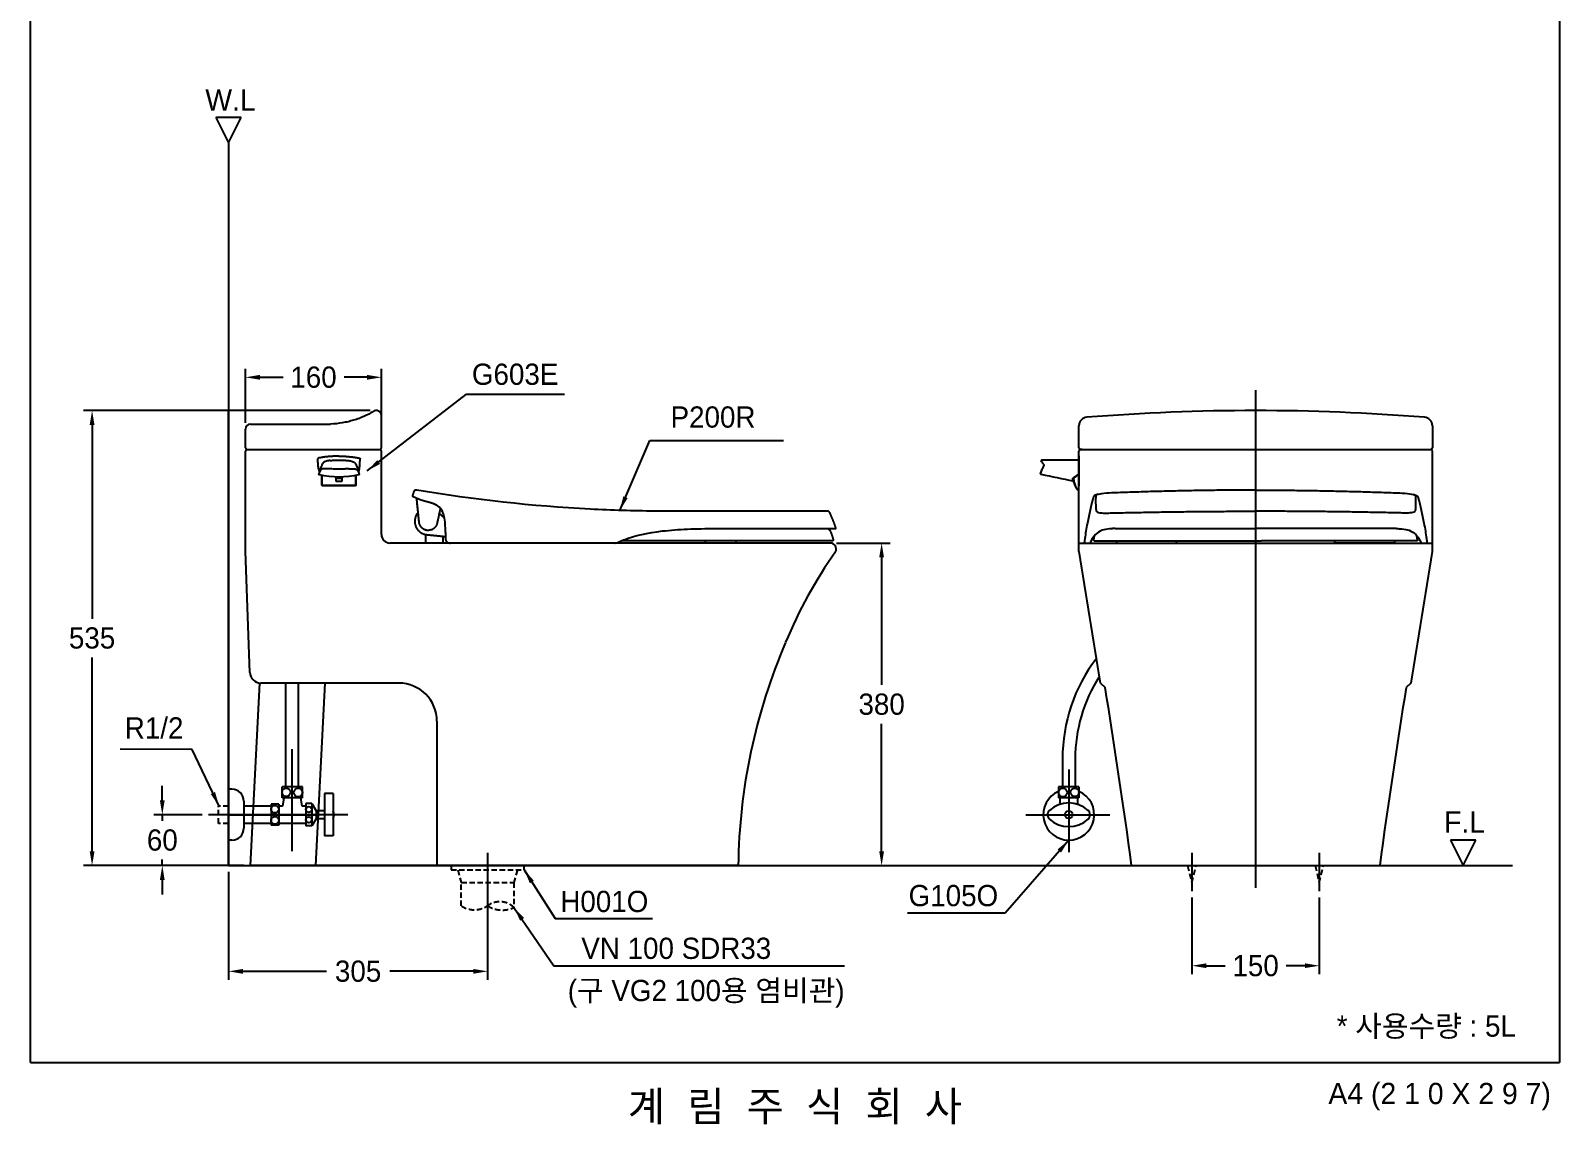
# Model space of a CAD drawing. Header units: millimetres. Extents: x 0 to 1800, y -73 to 2530.
# Drawn here: x 0 to 1800, y -73 to 1216 of the extents above; entities that cross this region are included whole.
import ezdxf
from ezdxf.enums import TextEntityAlignment as Align
from ezdxf.lldxf.tags import DXFTag

# ---------------------------------------------------------------- set-up
doc = ezdxf.new("R2010")
doc.units = ezdxf.units.MM
doc.linetypes.add('DASHED2', pattern=[9.525, 6.35, -3.175])
doc.layers.get('Defpoints').update_dxf_attribs({"color": 1})
for name, color, linetype in [('TEXT', 7, 'Continuous'), ('내부선 및 부속', 4, 'Continuous'), ('도각라인', 7, 'Continuous'), ('외형선', 3, 'Continuous'), ('점선', 6, 'DASHED2'), ('중심선', 1, 'DASHED'), ('치수선', 7, 'Continuous')]:
    doc.layers.add(name, color=color, linetype=linetype)
doc.styles.add('140911', font='HBATANG.TTF', dxfattribs={"height": 23})
doc.styles.add('____', font='')
doc.styles.add('타이틀', font='H2GTRM.TTF', dxfattribs={"height": 25})
doc.styles.get('____').set_extended_font_data('굴림')
tags = doc.linetypes.add('DASHDOT', pattern=[70, 31, -13, 13, -13]).pattern_tags.tags
tags[10:11] = [DXFTag(74, 4), DXFTag(75, 0), DXFTag(340, '0'), DXFTag(46, 0.0), DXFTag(50, 0.0), DXFTag(44, 0.0), DXFTag(45, 0.0)]
tags[8:9] = [DXFTag(74, 4), DXFTag(75, 0), DXFTag(340, '0'), DXFTag(46, 0.0), DXFTag(50, 0.0), DXFTag(44, 0.0), DXFTag(45, 0.0)]
tags[6:7] = [DXFTag(74, 4), DXFTag(75, 0), DXFTag(340, '0'), DXFTag(46, 0.0), DXFTag(50, 0.0), DXFTag(44, 0.0), DXFTag(45, 0.0)]
tags[4:5] = [DXFTag(74, 4), DXFTag(75, 0), DXFTag(340, '0'), DXFTag(46, 0.0), DXFTag(50, 0.0), DXFTag(44, 0.0), DXFTag(45, 0.0)]
tags = doc.linetypes.add('DASHED', pattern=[25.72, 12.86, -12.86]).pattern_tags.tags
tags[6:7] = [DXFTag(74, 4), DXFTag(75, 0), DXFTag(340, '0'), DXFTag(46, 0.0), DXFTag(50, 0.0), DXFTag(44, 0.0), DXFTag(45, 0.0)]
tags[4:5] = [DXFTag(74, 4), DXFTag(75, 0), DXFTag(340, '0'), DXFTag(46, 0.0), DXFTag(50, 0.0), DXFTag(44, 0.0), DXFTag(45, 0.0)]
doc.dimstyles.new('MSADIM', dxfattribs={"dimtxt": 33, "dimasz": 17, "dimexe": 10, "dimexo": 7.5, "dimgap": 10, "dimtad": 0, "dimtih": 1, "dimtoh": 1, "dimdec": 0, "dimzin": 1, "dimdsep": 46, "dimtxsty": '____', "dimcen": 11.25, "dimadec": 0, "dimazin": 0, "dimtfac": 1, "dimtdec": 0, "dimtix": 1, "dimtmove": 0, "dimatfit": 3, "dimfxl": 1, "dimtolj": 1, "dimtzin": 1, "dimarcsym": 0})

# ---------------------------------------------------------------- blocks, each defined once
blk = doc.blocks.new('*D4')
at = {"layer": 'Defpoints', "color": 0, "linetype": 'Continuous', "transparency": 16777216}
for p in [(209.5, 291.9), (155.1, 231.9), (233.1, 231.9)]:
    blk.add_point(p, dxfattribs=at)
at = {"layer": '치수선', "color": 0, "linetype": 'Continuous', "lineweight": -2, "transparency": 16777216}
for p, q in [((155.1, 308.9), (155.1, 325.9)), ((202, 291.9), (145.1, 291.9)), ((155.1, 291.9), (155.1, 284.7)), ((155.1, 231.9), (155.1, 239.1)), ((225.6, 231.9), (145.1, 231.9)), ((155.1, 214.9), (155.1, 197.9))]:
    blk.add_line(p, q, dxfattribs=at)
at = {"layer": '치수선', "color": 0, "linetype": 'Continuous', "transparency": 16777216}
for points in [[(152.2, 308.9), (157.9, 308.9), (155.1, 291.9)], [(152.2, 214.9), (157.9, 214.9), (155.1, 231.9)]]:
    blk.add_solid(points, dxfattribs=at)
at = {"layer": '치수선', "color": 0, "linetype": 'Continuous', "transparency": 16777216, "insert": (155.1, 261.9), "char_height": 25, "attachment_point": 5, "style": '____'}
blk.add_mtext('\\A1;60', dxfattribs=at)
blk = doc.blocks.new('*D5')
at = {"layer": 'Defpoints', "color": 0, "linetype": 'Continuous', "transparency": 16777216}
for p in [(1367.3, 201.9), (1517.3, 201.9), (1517.3, 114)]:
    blk.add_point(p, dxfattribs=at)
at = {"layer": '치수선', "color": 0, "linetype": 'Continuous', "lineweight": -2, "transparency": 16777216}
for p, q in [((1367.3, 194.4), (1367.3, 104)), ((1517.3, 194.4), (1517.3, 104)), ((1384.3, 114), (1406.4, 114)), ((1500.3, 114), (1478.3, 114))]:
    blk.add_line(p, q, dxfattribs=at)
at = {"layer": '치수선', "color": 0, "linetype": 'Continuous', "transparency": 16777216}
for points in [[(1384.3, 116.8), (1384.3, 111.2), (1367.3, 114)], [(1500.3, 116.8), (1500.3, 111.2), (1517.3, 114)]]:
    blk.add_solid(points, dxfattribs=at)
at = {"layer": '치수선', "color": 0, "linetype": 'Continuous', "transparency": 16777216, "insert": (1442.3, 114), "char_height": 25, "attachment_point": 5, "style": '____'}
blk.add_mtext('\\A1;150', dxfattribs=at)
blk = doc.blocks.new('*D6')
at = {"layer": 'Defpoints', "color": 0, "linetype": 'Continuous', "transparency": 16777216}
for p in [(407.2, 767.9), (72.4, 231.9), (258.5, 231.9)]:
    blk.add_point(p, dxfattribs=at)
at = {"layer": '치수선', "color": 0, "linetype": 'Continuous', "lineweight": -2, "transparency": 16777216}
for p, q in [((399.7, 767.9), (62.4, 767.9)), ((72.4, 750.9), (72.4, 522.7)), ((72.4, 248.9), (72.4, 477.1)), ((251, 231.9), (62.4, 231.9))]:
    blk.add_line(p, q, dxfattribs=at)
at = {"layer": '치수선', "color": 0, "linetype": 'Continuous', "transparency": 16777216}
for points in [[(69.6, 750.9), (75.3, 750.9), (72.4, 767.9)], [(69.6, 248.9), (75.3, 248.9), (72.4, 231.9)]]:
    blk.add_solid(points, dxfattribs=at)
at = {"layer": '치수선', "color": 0, "linetype": 'Continuous', "transparency": 16777216, "insert": (72.4, 499.9), "char_height": 25, "attachment_point": 5, "style": '____'}
blk.add_mtext('\\A1;535', dxfattribs=at)
blk = doc.blocks.new('*D7')
at = {"layer": 'Defpoints', "color": 0, "linetype": 'Continuous', "transparency": 16777216}
for p in [(233.1, 231.9), (538.1, 184.7), (538.1, 107.4)]:
    blk.add_point(p, dxfattribs=at)
at = {"layer": '치수선', "color": 0, "linetype": 'Continuous', "lineweight": -2, "transparency": 16777216}
for p, q in [((233.1, 224.4), (233.1, 97.4)), ((538.1, 177.2), (538.1, 97.4)), ((250.1, 107.4), (348.3, 107.4)), ((521.1, 107.4), (423, 107.4))]:
    blk.add_line(p, q, dxfattribs=at)
at = {"layer": '치수선', "color": 0, "linetype": 'Continuous', "transparency": 16777216}
for points in [[(250.1, 110.2), (250.1, 104.5), (233.1, 107.4)], [(521.1, 110.2), (521.1, 104.5), (538.1, 107.4)]]:
    blk.add_solid(points, dxfattribs=at)
at = {"layer": '치수선', "color": 0, "linetype": 'Continuous', "transparency": 16777216, "insert": (385.6, 107.4), "char_height": 25, "attachment_point": 5, "style": '____'}
blk.add_mtext('\\A1;305', dxfattribs=at)
blk = doc.blocks.new('*D8')
at = {"layer": 'Defpoints', "color": 0, "linetype": 'Continuous', "transparency": 16777216}
for p in [(253.1, 807.1), (253.1, 745.9), (413.1, 742.9)]:
    blk.add_point(p, dxfattribs=at)
at = {"layer": '치수선', "color": 0, "linetype": 'Continuous', "lineweight": -2, "transparency": 16777216}
for p, q in [((253.1, 753.4), (253.1, 817.1)), ((413.1, 750.4), (413.1, 817.1)), ((270.1, 807.1), (297.2, 807.1)), ((396.1, 807.1), (369.1, 807.1))]:
    blk.add_line(p, q, dxfattribs=at)
at = {"layer": '치수선', "color": 0, "linetype": 'Continuous', "transparency": 16777216}
for points in [[(270.1, 809.9), (270.1, 804.2), (253.1, 807.1)], [(396.1, 809.9), (396.1, 804.2), (413.1, 807.1)]]:
    blk.add_solid(points, dxfattribs=at)
at = {"layer": '치수선', "color": 0, "linetype": 'Continuous', "transparency": 16777216, "insert": (333.1, 807.1), "char_height": 25, "attachment_point": 5, "style": '____'}
blk.add_mtext('\\A1;160', dxfattribs=at)
blk = doc.blocks.new('*D11')
at = {"layer": 'Defpoints', "color": 0, "linetype": 'Continuous', "transparency": 16777216}
for p in [(941.5, 611.9), (988.9, 231.9), (1002, 231.9)]:
    blk.add_point(p, dxfattribs=at)
at = {"layer": '치수선', "color": 0, "linetype": 'Continuous', "lineweight": -2, "transparency": 16777216}
for p, q in [((949, 611.9), (1012, 611.9)), ((1002, 594.9), (1002, 444.7)), ((1002, 248.9), (1002, 399.1)), ((996.4, 231.9), (1012, 231.9))]:
    blk.add_line(p, q, dxfattribs=at)
at = {"layer": '치수선', "color": 0, "linetype": 'Continuous', "transparency": 16777216}
for points in [[(999.1, 594.9), (1004.8, 594.9), (1002, 611.9)], [(999.1, 248.9), (1004.8, 248.9), (1002, 231.9)]]:
    blk.add_solid(points, dxfattribs=at)
at = {"layer": '치수선', "color": 0, "linetype": 'Continuous', "transparency": 16777216, "insert": (1002, 421.9), "char_height": 25, "attachment_point": 5, "style": '____'}
blk.add_mtext('\\A1;380', dxfattribs=at)

msp = doc.modelspace()

# ---------------------------------------------------------------- linework, layer by layer
at = {"layer": '내부선 및 부속', "linetype": 'Continuous'}
for p, q in [((1234.3, 709.6), (1190.9, 709.6)), ((1234.3, 709.6), (1190.9, 709.6)), ((1234.3, 674.9), (1234.3, 709.6)), ((343.1, 691.5), (343.1, 680)), ((359.6, 684.3), (359.6, 689.7)), ((359.6, 689.7), (359.6, 688.4)), ((359.6, 684.3), (359.6, 688.4)), ((359.6, 688.4), (366.6, 688.4)), ((366.6, 684.3), (359.6, 684.3)), ((366.6, 689.7), (366.6, 684.3)), ((366.6, 688.4), (366.6, 689.7)), ((366.6, 688.4), (366.6, 684.3)), ((383.1, 680), (383.1, 691.5)), ((1227.3, 687.4), (1227.3, 688.1)), ((1227.3, 688.1), (1227.3, 687.4)), ((343.6, 679.5), (382.6, 679.5)), ((938.2, 649.4), (934.4, 649.4)), ((1248, 612.8), (1247.6, 611.9)), ((1251.9, 615.4), (1252.7, 620.5)), ((1632.8, 615.4), (1632, 620.5)), ((1636.7, 612.8), (1637.1, 611.9)), ((1279.7, 611.9), (1348.2, 611.9)), ((1604.9, 611.9), (1536.5, 611.9)), ((300.6, 324.6), (300.6, 446.9)), ((315.6, 324.6), (315.6, 446.9)), ((1214.8, 357.7), (1214.8, 324.6)), ((1229.8, 357.7), (1229.8, 324.6)), ((320.1, 324.6), (296.1, 324.6)), ((296.1, 311.6), (296.1, 324.6)), ((320.1, 311.6), (320.1, 324.6)), ((1234.3, 324.6), (1210.3, 324.6)), ((1210.3, 324.6), (1210.3, 311.6)), ((1234.3, 324.6), (1234.3, 311.6)), ((237.1, 321.9), (233.1, 321.9)), ((251.1, 307.9), (251.1, 275.9)), ((320.1, 311.6), (296.1, 311.6)), ((298.1, 311.6), (296.6, 302.1)), ((319.6, 302.1), (318.1, 311.6)), ((346.1, 316.9), (346.1, 266.9)), ((356.1, 316.9), (346.1, 316.9)), ((356.1, 316.9), (356.1, 266.9)), ((1234.3, 311.6), (1210.3, 311.6)), ((1211.8, 311.6), (1211.8, 304.2)), ((1232.8, 311.6), (1232.8, 304.2)), ((283.1, 302.1), (251.1, 302.1)), ((283.1, 304.4), (283.1, 279.4)), ((292.1, 304.4), (283.1, 304.4)), ((292.1, 304.4), (292.1, 279.4)), ((296.6, 302.1), (292.1, 302.1)), ((324.1, 302.1), (319.6, 302.1)), ((331.1, 304.9), (324.1, 304.9)), ((324.1, 304.9), (324.1, 278.9)), ((331.1, 304.9), (331.1, 278.9)), ((331.1, 304.9), (336.1, 296.6)), ((336.1, 296.6), (336.1, 287.1)), ((346.1, 296.6), (336.1, 296.6)), ((283.1, 281.6), (251.1, 281.6)), ((292.1, 279.4), (283.1, 279.4)), ((324.1, 281.6), (292.1, 281.6)), ((331.1, 278.9), (324.1, 278.9)), ((336.1, 287.1), (331.1, 278.9)), ((346.1, 287.1), (336.1, 287.1)), ((237.1, 261.9), (233.1, 261.9)), ((356.1, 266.9), (346.1, 266.9))]:
    msp.add_line(p, q, dxfattribs=at)
for centre, radius in [((301.1, 318.3), 5), ((315.1, 318), 5), ((1215.4, 318), 5), ((1229.3, 318.3), 5), ((287.6, 298.4), 4.5), ((287.6, 285.4), 4.5), ((327.6, 297.9), 3.5), ((327.6, 285.9), 3.5), ((1222.3, 291.9), 4.5)]:
    msp.add_circle(centre, radius, dxfattribs=at)
for centre, radius, start, end in [((1619.3, 2640.6), 1994.5, 257.5596, 258.6672), ((1255.1, 689.9), 27.3, 182.7383, 182.7402), ((1255.1, 689.9), 27.3, 182.8888, 201.9925), ((343.6, 680), 0.5, 180.001, 270), ((1409.8, 357.7), 194.9, 142.6496, 180), ((1409.8, 357.7), 179.9, 147.3579, 180), ((237.1, 307.9), 14, 0, 90), ((1222.3, 291.9), 30, 113.5784, 66.422), ((349.7, 291.9), 7.84, 324.9654, 35.0346), ((1204.3, 291.9), 7, 132.501, 227.499), ((1222.3, 272.2), 33.6, 47.499, 132.501), ((1240.3, 291.9), 7, 312.501, 47.499), ((237.1, 275.9), 14, 270, 360), ((1222.3, 311.5), 33.6, 227.499, 312.501)]:
    msp.add_arc(centre, radius, start, end, dxfattribs=at)
at = {"layer": '내부선 및 부속', "linetype": 'Continuous', "extrusion": (0, 0, -1)}
for centre, radius, start, end in [((-1255.1, 689.9), 27.3, 357.2598, 357.2617), ((-1255.1, 689.9), 27.3, 338.0075, 357.1112), ((-343.6, 680), 0.5, 270, 0), ((-382.6, 680), 0.5, 180, 270)]:
    msp.add_arc(centre, radius, start, end, dxfattribs=at)
at = {"layer": '내부선 및 부속', "linetype": 'Continuous'}
for points, knots in [([(339.1, 712), (339, 711.9), (338.8, 711.9), (338.7, 711.8), (338.6, 711.7), (338.4, 711.5), (338.4, 711.4), (338.3, 711.2), (338.3, 711.1), (338.2, 711), (338.2, 711), (338.2, 710.9)], [0, 0, 0, 0, 0.237659, 0.237659, 0.475331, 0.475331, 0.712783, 0.712783, 0.949763, 0.949763, 1, 1, 1, 1]), ([(339.2, 698.7), (339, 700.4), (338.6, 704.3), (338.3, 708.5), (338.2, 710.9)], [0, 0, 0, 0, 0.442055, 1, 1, 1, 1]), ([(352, 713.7), (351.2, 713.7), (350, 713.6), (348.3, 713.4), (346.9, 713.2), (345.8, 713.1), (344.8, 712.9), (343.8, 712.8), (343.1, 712.7), (342.7, 712.6), (342.4, 712.5), (342.1, 712.5), (341.8, 712.4), (341.4, 712.4), (341.1, 712.3), (340.6, 712.2), (339.8, 712.1), (339.4, 712), (339.1, 712)], [0, 0, 0, 0, 0.052077, 0.079256, 0.118311, 0.15774, 0.173361, 0.216285, 0.275506, 0.305429, 0.320433, 0.335454, 0.39566, 0.438725, 0.48183, 0.54653, 0.697587, 1, 1, 1, 1]), ([(352.3, 709.1), (351.8, 709), (350.9, 708.9), (349.6, 708.7), (348.5, 708.4), (347.5, 708.1), (346.4, 707.6), (345.4, 707.1), (344.7, 706.5), (344.2, 706), (343.6, 705.1), (343, 704.1), (342.5, 702.9), (341.9, 701.5), (341.3, 699.7), (340.7, 698), (340.2, 696.7), (340, 696.1), (339.9, 695.8)], [0, 0, 0, 0, 0.037522, 0.065664, 0.091243, 0.126714, 0.156176, 0.204966, 0.237518, 0.267619, 0.301217, 0.389954, 0.448544, 0.514855, 0.666436, 0.830013, 0.906039, 1, 1, 1, 1]), ([(363.1, 714.2), (362.2, 714.2), (360.8, 714.2), (358.9, 714.1), (357.5, 714.1), (356.1, 714), (354.7, 713.9), (353.4, 713.8), (352.5, 713.8), (352, 713.7)], [0, 0, 0, 0, 0.250709, 0.375955, 0.501094, 0.626167, 0.751076, 0.875691, 1, 1, 1, 1]), ([(352.3, 709.1), (352.8, 709.1), (353.8, 709.2), (355.2, 709.3), (356.7, 709.4), (358.5, 709.4), (360.6, 709.5), (363, 709.5), (365.4, 709.5), (367.5, 709.4), (369, 709.4), (370, 709.3), (371.1, 709.3), (372.5, 709.2), (373.6, 709.1), (374.2, 709)], [0, 0, 0, 0, 0.06665, 0.13441, 0.199231, 0.271379, 0.377734, 0.486818, 0.604544, 0.700374, 0.770019, 0.808292, 0.846579, 0.923223, 1, 1, 1, 1]), ([(363.1, 714.2), (364.3, 714.2), (366.8, 714.2), (369.8, 714.1), (372.3, 713.9), (374, 713.8), (375.8, 713.6), (377.5, 713.4), (379.1, 713.2), (380.2, 713.1), (381.1, 713), (381.7, 712.9), (382.4, 712.8), (383.1, 712.7), (383.6, 712.6), (384.1, 712.5), (384.5, 712.4), (385, 712.3), (385.6, 712.2), (386.2, 712.1), (386.7, 712), (387.1, 712), (387.2, 712)], [0, 0, 0, 0, 0.058286, 0.126984, 0.155345, 0.186487, 0.218178, 0.249825, 0.281157, 0.313988, 0.328069, 0.344797, 0.370256, 0.402277, 0.436768, 0.469269, 0.500484, 0.563215, 0.63621, 0.750221, 0.875112, 1, 1, 1, 1]), ([(374.2, 709), (374.7, 709), (375.6, 708.9), (376.9, 708.6), (378.4, 708.2), (379.6, 707.7), (380.7, 707.2), (381.5, 706.5), (382.6, 705.3), (383.5, 703.6), (384.5, 701.1), (385.3, 699), (385.9, 697), (386.3, 696.2), (386.4, 695.8)], [0, 0, 0, 0, 0.036197, 0.065728, 0.095998, 0.156829, 0.187649, 0.219006, 0.281499, 0.404256, 0.524886, 0.763254, 0.87214, 1, 1, 1, 1]), ([(387.1, 698.7), (387.3, 700.4), (387.7, 704.3), (387.9, 708.5), (388, 710.9)], [0, 0, 0, 0, 0.442081, 1, 1, 1, 1]), ([(387.2, 712), (387.3, 711.9), (387.4, 711.9), (387.6, 711.8), (387.7, 711.7), (387.9, 711.5), (387.9, 711.4), (388, 711.2), (388, 711.1), (388, 711), (388, 711), (388, 710.9)], [0, 0, 0, 0, 0.23766, 0.23766, 0.475334, 0.475334, 0.712788, 0.712788, 0.949769, 0.949769, 1, 1, 1, 1]), ([(1192.7, 702.7), (1192.4, 702.1), (1191.7, 700.8), (1190.7, 698.7), (1189.7, 696.5), (1189.2, 694.9), (1188.9, 694.2)], [0, 0, 0, 0, 0.213363, 0.483293, 0.750086, 1, 1, 1, 1]), ([(1190.1, 708.1), (1189.9, 708.3), (1189.9, 708.7), (1190.3, 709.4), (1190.6, 709.6), (1190.9, 709.6)], [0, 0, 0, 0, 0.5, 0.5, 1, 1, 1, 1]), ([(1190.9, 709.6), (1190.9, 709.6), (1190.7, 709.5), (1190.4, 709.4), (1190.2, 709.3), (1190.1, 709.1), (1190, 708.9), (1190, 708.8), (1189.9, 708.7), (1189.9, 708.5), (1190, 708.3), (1190, 708.1), (1190.1, 708.1)], [0, 0, 0, 0, 0.097097, 0.205787, 0.336628, 0.482695, 0.549813, 0.610938, 0.670475, 0.731755, 0.86271, 1, 1, 1, 1]), ([(1190.1, 708.1), (1190.2, 707.8), (1190.6, 707.2), (1191.3, 706.1), (1192, 705.3), (1192.4, 704.9), (1192.4, 704.8)], [0, 0, 0, 0, 0.206752, 0.568452, 0.927926, 1, 1, 1, 1]), ([(1192.4, 704.8), (1192.5, 704.7), (1192.7, 704.4), (1192.9, 703.8), (1192.9, 703.2), (1192.8, 702.9), (1192.7, 702.7)], [0, 0, 0, 0, 0.243654, 0.50007, 0.756448, 1, 1, 1, 1]), ([(339.2, 698.7), (339.2, 698.5), (339.2, 698.3), (339.3, 697.9), (339.3, 697.7), (339.4, 697.3), (339.4, 697.2), (339.4, 697.1)], [0, 0, 0, 0, 0.354271, 0.354271, 0.708349, 0.708349, 1, 1, 1, 1]), ([(374.7, 699.3), (374, 699.2), (372.7, 699.1), (370.9, 699.1), (369.4, 699), (368.2, 698.9), (367.3, 698.9), (365.5, 698.9), (362.6, 698.8), (358.6, 698.9), (354.6, 699.1), (351.3, 699.3), (348.7, 699.4), (346.7, 699.4), (345.1, 699.3), (343.7, 699.1), (342.6, 698.6), (341.4, 697.7), (340.3, 695.8), (339.7, 694.2), (339.3, 693.2)], [0, 0, 0, 0, 0.03254, 0.060086, 0.082794, 0.10074, 0.113954, 0.122461, 0.183904, 0.243695, 0.304852, 0.3665, 0.39496, 0.430193, 0.472938, 0.494052, 0.545318, 0.602868, 0.758065, 1, 1, 1, 1]), ([(339.3, 693.2), (339.3, 693.1), (339.3, 693), (339.3, 692.8), (339.4, 692.8), (339.4, 692.8)], [0, 0, 0, 0, 0.855723, 0.855723, 1, 1, 1, 1]), ([(340.1, 692.1), (340, 692.1), (339.9, 692.1), (339.7, 692.2), (339.6, 692.3), (339.5, 692.5), (339.4, 692.6), (339.4, 692.7), (339.4, 692.7), (339.4, 692.8)], [0, 0, 0, 0, 0.307428, 0.307428, 0.614768, 0.614768, 0.923628, 0.923628, 1, 1, 1, 1]), ([(339.9, 695.8), (339.9, 695.6), (339.9, 695.4), (339.9, 695.2), (339.9, 695.1), (339.9, 695.1)], [0, 0, 0, 0, 0.777965, 0.777965, 1, 1, 1, 1]), ([(343.1, 680), (343.1, 682.1), (343.1, 685.5), (343.1, 689.4), (343.1, 691.1), (343.1, 691.5)], [0, 0, 0, 0, 0.2361046, 0.3652605, 0.399606, 0.399606, 0.399606, 0.399606]), ([(374.7, 699.3), (375.1, 699.3), (376, 699.3), (377.7, 699.4), (379.7, 699.4), (381.6, 699.3), (382.9, 699), (383.8, 698.5), (384.6, 697.9), (385.5, 696.7), (386.2, 695.2), (386.7, 693.9), (387, 693.2)], [0, 0, 0, 0, 0.030694, 0.063736, 0.127649, 0.191548, 0.255554, 0.315432, 0.400382, 0.50776, 0.75545, 1, 1, 1, 1]), ([(383.1, 691.5), (383.1, 691.3), (383.1, 689.8), (383.1, 687.6), (383.1, 685.2), (383.1, 682.8), (383.1, 681.1), (383.1, 680)], [0.6003942, 0.6003942, 0.6003942, 0.6003942, 0.6198491, 0.7478804, 0.811249, 0.8746176, 1, 1, 1, 1]), ([(386.9, 692.8), (386.9, 692.7), (386.8, 692.6), (386.7, 692.4), (386.6, 692.3), (386.5, 692.2), (386.4, 692.1), (386.2, 692.1), (386.2, 692.1), (386.2, 692.1)], [0, 0, 0, 0, 0.313649, 0.313649, 0.627583, 0.627583, 0.937467, 0.937467, 1, 1, 1, 1]), ([(386.4, 695.1), (386.4, 695.3), (386.4, 695.4), (386.4, 695.7), (386.4, 695.7), (386.4, 695.8)], [0, 0, 0, 0, 0.779298, 0.779298, 1, 1, 1, 1]), ([(386.8, 697.1), (386.9, 697.2), (386.9, 697.4), (387, 697.8), (387, 698), (387.1, 698.4), (387.1, 698.6), (387.1, 698.7)], [0, 0, 0, 0, 0.357905, 0.357905, 0.715892, 0.715892, 1, 1, 1, 1]), ([(386.9, 692.8), (387, 692.9), (387, 693), (387, 693.2), (387, 693.2), (387, 693.2)], [0, 0, 0, 0, 0.867529, 0.867529, 1, 1, 1, 1]), ([(1188.9, 694.2), (1188.8, 694.1), (1188.8, 693.9), (1188.8, 693.6), (1188.9, 693.4), (1189.1, 693.2), (1189.3, 693), (1189.5, 692.9), (1189.6, 692.9)], [0, 0, 0, 0, 0.242913, 0.370325, 0.499637, 0.629004, 0.756569, 1, 1, 1, 1]), ([(1227.3, 688.1), (1227.5, 688.2), (1227.7, 688.4), (1227.9, 688.5), (1227.9, 688.5), (1227.9, 688.6)], [0, 0, 0, 0, 0.867529, 0.867529, 1, 1, 1, 1]), ([(1227.9, 688.6), (1227.8, 688.4), (1227.6, 688.3), (1227.4, 688.2), (1227.4, 688.1), (1227.3, 688.1)], [0, 0, 0, 0, 0.855723, 0.855723, 1, 1, 1, 1]), ([(1227.3, 687.4), (1227.3, 687.4), (1227.3, 687.5), (1227.3, 687.6), (1227.3, 687.7), (1227.3, 687.8), (1227.3, 687.9), (1227.3, 688.1), (1227.3, 688.1), (1227.3, 688.1)], [0, 0, 0, 0, 0.307428, 0.307428, 0.614768, 0.614768, 0.923628, 0.923628, 1, 1, 1, 1]), ([(1227.3, 688.1), (1227.3, 688), (1227.3, 687.9), (1227.3, 687.7), (1227.3, 687.6), (1227.3, 687.5), (1227.3, 687.5), (1227.3, 687.4), (1227.3, 687.4), (1227.3, 687.4)], [0, 0, 0, 0, 0.313649, 0.313649, 0.627583, 0.627583, 0.937467, 0.937467, 1, 1, 1, 1]), ([(1227.3, 687), (1227.3, 687), (1227.3, 687.1), (1227.3, 687.3), (1227.3, 687.3), (1227.3, 687.4)], [0, 0, 0, 0, 0.499494, 0.499494, 1, 1, 1, 1]), ([(1227.3, 687.4), (1227.3, 687.3), (1227.3, 687.3), (1227.3, 687.1), (1227.3, 687), (1227.3, 687)], [0, 0, 0, 0, 0.500506, 0.500506, 1, 1, 1, 1]), ([(1229.8, 689.8), (1229.6, 689.7), (1229.4, 689.6), (1229.1, 689.3), (1228.9, 689.2), (1228.6, 689), (1228.5, 689), (1228.4, 688.9), (1228.3, 688.8), (1228.3, 688.8), (1228.3, 688.8), (1228.3, 688.8)], [0, 0, 0, 0, 0.297967, 0.297967, 0.598684, 0.598684, 0.799316, 0.799316, 0.951361, 0.951361, 1, 1, 1, 1]), ([(1229.8, 689.8), (1229.6, 689.7), (1229.4, 689.6), (1229.1, 689.3), (1228.9, 689.2), (1228.6, 689), (1228.5, 689), (1228.4, 688.9), (1228.3, 688.8), (1228.3, 688.8), (1228.3, 688.8), (1228.3, 688.8)], [0, 0, 0, 0, 0.297764, 0.297764, 0.59828, 0.59828, 0.799005, 0.799005, 0.951038, 0.951038, 1, 1, 1, 1]), ([(1231.6, 691.1), (1231.3, 690.9), (1231.1, 690.8), (1230.7, 690.5), (1230.7, 690.5), (1230.6, 690.4)], [0, 0, 0, 0, 0.777965, 0.777965, 1, 1, 1, 1]), ([(1230.6, 690.4), (1230.8, 690.6), (1231.1, 690.8), (1231.4, 691), (1231.5, 691.1), (1231.6, 691.1)], [0, 0, 0, 0, 0.779298, 0.779298, 1, 1, 1, 1]), ([(934.4, 649.4), (881.5, 649.4), (821.8, 649.4), (755.3, 649.4), (716.3, 649.5), (615.7, 652.5), (522.2, 662.8), (454.6, 674.2)], [0, 0, 0, 0, 0.329654, 0.372244, 0.41482, 0.5725, 1, 1, 1, 1]), ([(1256.8, 669.3), (1256.1, 669.1), (1254.9, 668.8), (1253.4, 668.2), (1252.3, 667.4), (1251.8, 666.8), (1251.6, 666.4)], [0, 0, 0, 0, 0.334847, 0.592015, 0.806373, 1, 1, 1, 1]), ([(1627.9, 669.3), (1628.6, 669.1), (1629.7, 668.8), (1631.3, 668.2), (1632.4, 667.4), (1632.9, 666.8), (1633.1, 666.4)], [0, 0, 0, 0, 0.334847, 0.592015, 0.806373, 1, 1, 1, 1]), ([(480.3, 655), (481.1, 654.3), (482.5, 653), (484.9, 649.1), (487, 642.8), (488, 631.5), (488.4, 622.7), (488.5, 616.9)], [0, 0, 0, 0, 0.077293, 0.145803, 0.337667, 0.56877, 1, 1, 1, 1]), ([(1249.1, 658.1), (1248.1, 653.1), (1246.3, 645.5), (1244.1, 634.9), (1242.5, 626.1), (1241.6, 620.1), (1241.2, 617.1)], [0, 0, 0, 0, 0.363376, 0.561739, 0.784101, 1, 1, 1, 1]), ([(1254.3, 651.7), (1254.4, 651.1), (1254.4, 650.2), (1255.3, 648.4), (1258.3, 647.4), (1262.1, 647.2), (1267.3, 647.1), (1270.8, 647.3), (1273.2, 647.3)], [0, 0, 0, 0, 0.080098, 0.130289, 0.260977, 0.509166, 0.671258, 1, 1, 1, 1]), ([(1630.4, 651.7), (1630.3, 651.1), (1630.3, 650.2), (1629.4, 648.4), (1626.4, 647.4), (1622.6, 647.2), (1617.3, 647.1), (1613.9, 647.3), (1611.5, 647.3)], [0, 0, 0, 0, 0.080098, 0.130289, 0.260977, 0.509166, 0.671258, 1, 1, 1, 1]), ([(1635.5, 658.1), (1636.6, 653.1), (1638.4, 645.5), (1640.6, 634.9), (1642.2, 626.1), (1643, 620.1), (1643.4, 617.1)], [0, 0, 0, 0, 0.363376, 0.561739, 0.784101, 1, 1, 1, 1]), ([(698.7, 615.7), (711.4, 620.7), (726.3, 624.1), (753.5, 627.1), (763.1, 627.8), (783.6, 628.7), (794.6, 628.9), (807.3, 628.9)], [0, 0, 0, 0, 0.485452, 0.485452, 0.744131, 0.744131, 1, 1, 1, 1]), ([(1270.4, 628.5), (1266.8, 628.2), (1264, 627.7), (1258.6, 625.7), (1256.1, 624.1), (1251.6, 619.5), (1249.6, 616.6), (1248, 612.8)], [0, 0, 0, 0, 0.272913, 0.272913, 0.636696, 0.636696, 1, 1, 1, 1]), ([(1614.3, 628.5), (1617.9, 628.2), (1620.7, 627.7), (1626.1, 625.7), (1628.6, 624.1), (1633.1, 619.5), (1635.1, 616.6), (1636.7, 612.8)], [0, 0, 0, 0, 0.272913, 0.272913, 0.636696, 0.636696, 1, 1, 1, 1])]:
    msp.add_open_spline(points, degree=3, knots=knots, dxfattribs=at)
for points, degree in [([(363.1, 714.2), (363.1, 714.2), (363.1, 714.2), (363.1, 714.2)], 3), ([(1234.3, 709.6), (1219.9, 709.6), (1205.4, 709.6), (1190.9, 709.6)], 3), ([(339.9, 695.1), (339.7, 694.5), (339.5, 693.8), (339.3, 693.2)], 3), ([(339.4, 693.4), (339.3, 693.1)], 1), ([(339.4, 697.1), (339.6, 696.7), (339.7, 696.2), (339.9, 695.8)], 3), ([(386.2, 692.1), (371, 688.8), (355.3, 688.8), (340.1, 692.1)], 3), ([(386.4, 695.8), (386.6, 696.2), (386.7, 696.7), (386.8, 697.1)], 3), ([(387, 693.2), (386.8, 693.8), (386.6, 694.5), (386.4, 695.1)], 3), ([(387, 693.1), (386.9, 693.4)], 1), ([(1227.3, 688.1), (1228.3, 688.8)], 1), ([(1228.3, 688.8), (1227.3, 688.1)], 1), ([(1227.3, 687), (1227.3, 688.1)], 1), ([(1227.3, 688.1), (1227.3, 687)], 1), ([(1227.3, 688.1), (1227.3, 686.5), (1227.3, 686.5), (1227.3, 688.1)], 3), ([(1227.3, 687.4), (1227.3, 684.1), (1227.3, 684.1), (1227.3, 687.4)], 3), ([(1227.9, 688.6), (1228.8, 689.2), (1229.7, 689.8), (1230.6, 690.4)], 3), ([(1230.6, 690.4), (1229.7, 689.8), (1228.8, 689.2), (1227.9, 688.6)], 3), ([(1229.8, 689.8), (1229.8, 689.9), (1229.8, 689.9), (1229.9, 689.9)], 3), ([(1229.9, 689.9), (1229.8, 689.9), (1229.8, 689.9), (1229.8, 689.8)], 3), ([(1229.9, 689.9), (1230.6, 690.4), (1231.2, 690.9), (1231.9, 691.4)], 3), ([(1231.9, 691.4), (1231.2, 690.9), (1230.6, 690.4), (1229.9, 689.9)], 3), ([(1231.6, 691.1), (1232.2, 691.5), (1232.8, 692), (1233.5, 692.5)], 3), ([(1233.5, 692.5), (1232.8, 692), (1232.2, 691.5), (1231.6, 691.1)], 3), ([(1231.9, 691.4), (1232.4, 691.7), (1232.9, 692), (1234.3, 693)], 3), ([(1233.5, 692.5), (1233, 692.1), (1232.4, 691.7), (1231.9, 691.4)], 3), ([(382.6, 679.5), (343.6, 679.5)], 1), ([(449.7, 667.5), (449.7, 667.5), (449.7, 667.5), (449.7, 667.4), (449.7, 667.4), (449.7, 667.4)], 5), ([(450.1, 666.9), (450.1, 666.9), (450.1, 666.9), (450.2, 666.8), (450.2, 666.8), (450.2, 666.8)], 5), ([(454.6, 674.2), (454.6, 674.2), (454.6, 674.2), (454.5, 674.2), (454.5, 674.2), (454.5, 674.2)], 5), ([(1232.2, 675.1), (1232.3, 675), (1232.4, 674.9), (1232.6, 674.9)], 3), ([(1232.6, 674.9), (1234.3, 674.9)], 1), ([(1234.3, 674.9), (1232.6, 674.9)], 1), ([(1232.6, 674.9), (1232.6, 674.9)], 1), ([(1251.6, 666.4), (1250.7, 664.9), (1250.7, 662.9), (1249.8, 661.5), (1249.5, 659.8), (1249.1, 658.1)], 5), ([(1269.8, 670.7), (1261.1, 670.4), (1254.2, 669.1), (1254.1, 667.7)], 3), ([(1614.9, 670.7), (1623.6, 670.4), (1630.5, 669.1), (1630.6, 667.7)], 3), ([(1633.1, 666.4), (1634, 664.9), (1633.9, 662.9), (1634.9, 661.5), (1635.2, 659.8), (1635.5, 658.1)], 5), ([(454.6, 664.9), (458.4, 663.2), (462.2, 661.6), (466.3, 661.1), (470.3, 660), (474.1, 658.5)], 5), ([(457.5, 636.2), (456.1, 650.4), (454.6, 664.7)], 2), ([(476.2, 657.5), (477.1, 657.1), (477.9, 656.7), (478.8, 656.1), (479.5, 655.6), (480.3, 655)], 5), ([(482.4, 652.8), (481.1, 646.9), (479.9, 641)], 2), ([(1254.1, 654.9), (1254.1, 654.3), (1254.1, 653.6), (1254, 652.9), (1254.2, 652.3), (1254.3, 651.7)], 5), ([(1630.6, 654.9), (1630.6, 654.3), (1630.6, 653.6), (1630.7, 652.9), (1630.5, 652.3), (1630.4, 651.7)], 5), ([(464.8, 621.9), (464.8, 616.9), (464.8, 611.9)], 2), ([(465.8, 621.8), (474.8, 620.9), (483.8, 620)], 2), ([(483.8, 620), (486.1, 619.7), (488.5, 619.5)], 2), ([(485.8, 611.9), (485.8, 615.8), (485.8, 619.8)], 2), ([(492.2, 612.1), (492.6, 612), (492.9, 611.9), (493.3, 611.9), (493.7, 611.9), (494.1, 611.9)], 5), ([(943.8, 614.4), (819.7, 614.4), (695.6, 614.4)], 2), ([(794.1, 614.4), (794.1, 613.6), (794.1, 612.9)], 2), ([(807.3, 628.9), (877.5, 628.9), (947.7, 628.9)], 2), ([(830.6, 612.9), (830.6, 613.6), (830.6, 614.4)], 2), ([(944.4, 614.5), (944.3, 614.4), (944.1, 614.4), (944, 614.4), (943.9, 614.4), (943.8, 614.4)], 5), ([(945, 615.7), (945, 615.7), (945, 615.6), (945, 615.6), (945, 615.5), (945, 615.5)], 5), ([(947.9, 629), (947.9, 629), (947.9, 629), (948, 629), (948, 629.1), (948, 629.1)], 5), ([(948.1, 629.3), (948.2, 629.3), (948.2, 629.4), (948.2, 629.5), (948.2, 629.6), (948.2, 629.6)], 5), ([(1252.9, 614.4), (1344.2, 614.4), (1449.1, 614.4)], 2), ([(1277.1, 628.9), (1275.8, 628.9), (1274.4, 628.9), (1273.1, 628.7), (1271.7, 628.6), (1270.4, 628.5)], 5), ([(1277.1, 628.9), (1359.8, 628.9), (1442.4, 628.9)], 2), ([(1278.7, 614.4), (1278.7, 613.6), (1278.7, 612.9)], 2), ([(1349.2, 612.9), (1349.2, 613.6), (1349.2, 614.4)], 2), ([(1607.6, 628.9), (1524.9, 628.9), (1442.2, 628.9)], 2), ([(1631.8, 614.4), (1540.4, 614.4), (1449.1, 614.4)], 2), ([(1535.5, 612.9), (1535.5, 613.6), (1535.5, 614.4)], 2), ([(1605.9, 614.4), (1605.9, 613.6), (1605.9, 612.9)], 2), ([(1607.6, 628.9), (1608.9, 628.9), (1610.2, 628.9), (1611.6, 628.7), (1612.9, 628.6), (1614.3, 628.5)], 5)]:
    msp.add_open_spline(points, degree=degree, dxfattribs=at)
for points, weights in [([(1227.9, 688.6), (1227.9, 688.6), (1227.9, 688.6)], [0.920697541812, 0.920697168179, 0.920696794811]), ([(1227.9, 688.6), (1227.9, 688.6), (1227.9, 688.6)], [0.920696794811, 0.920697168179, 0.920697541812]), ([(1232.2, 675.1), (1228.2, 681.2), (1227.9, 688.5)], [1, 0.927005145971, 0.920756203014]), ([(1227.9, 688.5), (1228.2, 681.2), (1232.2, 675.1)], [0.920756203014, 0.927005145971, 1]), ([(451, 672.1), (450.3, 669.8), (449.7, 667.5)], [1, 0.999970078468, 1]), ([(449.7, 667.4), (449.7, 666.9), (450.1, 666.9)], [1, 0.762517511845, 1]), ([(450.2, 666.8), (452.4, 665.8), (454.6, 664.9)], [1, 0.999999582767, 1]), ([(454.5, 674.2), (451.8, 674.7), (451, 672.1)], [1, 0.749919593334, 1]), ([(1232.6, 674.9), (1232.3, 674.9), (1232.2, 675.1)], [1, 0.878082022013, 1]), ([(1254.1, 667.7), (1253.8, 661.3), (1254.1, 654.9)], [1, 0.999331116676, 1]), ([(1442.4, 674.2), (1356.1, 674.2), (1269.8, 670.7)], [1, 0.999801695347, 1]), ([(1442.2, 674.2), (1528.6, 674.2), (1614.9, 670.7)], [1, 0.999801695347, 1]), ([(1630.6, 667.7), (1630.8, 661.3), (1630.6, 654.9)], [1, 0.999331116676, 1]), ([(474.1, 658.5), (475.2, 658), (476.2, 657.5)], [1, 0.99953597784, 1]), ([(941, 647.6), (940.1, 649.4), (938.2, 649.4)], [1, 0.838239252567, 1]), ([(1273.2, 647.3), (1357.8, 649.3), (1442.4, 649.3)], [1, 0.99992954731, 1]), ([(1611.5, 647.3), (1526.9, 649.3), (1442.2, 649.3)], [1, 0.99992954731, 1]), ([(464.7, 627.3), (458.3, 629.5), (457.5, 636.2)], [1, 0.845558404922, 1]), ([(478.7, 635.9), (477.5, 627.3), (468.8, 626.8)], [1, 0.778466165066, 1]), ([(479.9, 641), (479.3, 638.5), (478.7, 635.9)], [1, 0.999999940395, 1]), ([(484.6, 643.7), (482.8, 645.3), (481.1, 646.9)], [1, 0.999857485294, 1]), ([(486.8, 641.8), (485.7, 642.7), (484.6, 643.7)], [1, 0.999840557575, 1]), ([(948.2, 629.6), (945.1, 638.8), (941, 647.6)], [1, 0.99825656414, 1]), ([(468.8, 626.8), (466.7, 626.6), (464.7, 627.3)], [1, 0.980963885784, 1]), ([(488.5, 616.9), (488.6, 613.2), (492.2, 612.1)], [1, 0.81437176466, 1]), ([(687.7, 611.9), (688.9, 611.9), (690, 612.1)], [1, 0.993760943413, 1]), ([(690, 612.1), (691.1, 612.4), (692.1, 612.8)], [1, 0.994379520416, 1]), ([(692.1, 612.8), (695.3, 614.4), (698.7, 615.7)], [1, 0.999503850937, 1]), ([(794.1, 612.9), (794.1, 611.9), (795.1, 611.9)], [1, 0.708719313145, 1]), ([(829.6, 611.9), (830.6, 611.9), (830.6, 612.9)], [1, 0.709335029125, 1]), ([(938.9, 628.9), (940.9, 627.5), (941.8, 625.2)], [1, 0.965744435787, 1]), ([(941.8, 625.2), (943.8, 620.6), (945, 615.7)], [1, 0.997080266476, 1]), ([(945, 615.5), (945, 614.7), (944.4, 614.5)], [1, 0.819941341877, 1]), ([(947.7, 628.9), (947.8, 628.9), (947.9, 629)], [1, 0.980897367001, 1]), ([(948, 629.1), (948.1, 629.2), (948.1, 629.3)], [1, 0.976763367653, 1]), ([(1241.2, 617.1), (1240.9, 614.8), (1240.6, 612.4)], [1, 0.999997913837, 1]), ([(1278.7, 612.9), (1278.7, 611.9), (1279.7, 611.9)], [1, 0.708719015121, 1]), ([(1348.2, 611.9), (1349.2, 611.9), (1349.2, 612.9)], [1, 0.712833285332, 1]), ([(1536.5, 611.9), (1535.5, 611.9), (1535.5, 612.9)], [1, 0.712833285332, 1]), ([(1605.9, 612.9), (1605.9, 611.9), (1604.9, 611.9)], [1, 0.708719015121, 1]), ([(1643.4, 617.1), (1643.8, 614.8), (1644.1, 612.4)], [1, 0.999997913837, 1])]:
    msp.add_rational_spline(points, weights, degree=2, dxfattribs=at)
for points, weights, knots in [([(456.3, 648), (454.9, 646.4), (454, 644.5), (450.4, 637.3), (454.1, 630.1), (457.8, 623), (465.8, 621.8)], [1, 0.991018652916, 1, 0.891394913197, 1, 0.891394913197, 1], [0, 0, 0, 0.124781, 0.124781, 0.56239, 0.56239, 1, 1, 1]), ([(1240.6, 612.4), (1240.6, 612.2), (1240.7, 612), (1240.9, 611.9), (1241.1, 611.9)], [1, 0.923782348633, 1, 0.933246838246, 0.983421567189], [0, 0, 0, 0.5, 0.5, 0.9379114, 0.9379114, 0.9379114]), ([(1251.9, 615.4), (1251.9, 615), (1252.2, 614.7), (1252.5, 614.4), (1252.9, 614.4)], [1, 0.920018672943, 1, 0.920018672943, 1], [0, 0, 0, 0.5, 0.5, 1, 1, 1]), ([(1632.8, 615.4), (1632.8, 615), (1632.5, 614.7), (1632.2, 614.4), (1631.8, 614.4)], [1, 0.920018672943, 1, 0.920018672943, 1], [0, 0, 0, 0.5, 0.5, 1, 1, 1]), ([(1644.1, 612.4), (1644.1, 612.2), (1643.9, 612), (1643.8, 611.9), (1643.6, 611.9)], [1, 0.923782348633, 1, 0.933246838247, 0.983421567189], [0, 0, 0, 0.5, 0.5, 0.9379114, 0.9379114, 0.9379114])]:
    msp.add_rational_spline(points, weights, degree=2, knots=knots, dxfattribs=at)
at = {"layer": '도각라인', "color": 7}
for p, q in [((0, 0), (0, 2530)), ((1800, 2530), (1800, 0)), ((0, 0), (1800, 0))]:
    msp.add_line(p, q, dxfattribs=at)
at = {"layer": '외형선', "linetype": 'Continuous'}
for p, q in [((248.1, 1113.1), (218.1, 1113.1)), ((218.1, 1113.1), (233.1, 1083.1)), ((233.1, 1083.1), (248.1, 1113.1)), ((233.1, 1083.1), (233.1, 231.9)), ((233.1, 231.9), (233.1, 767.9)), ((413.1, 723.9), (413.1, 761.9)), ((253.1, 723.9), (253.1, 745.9)), ((259.1, 751.9), (266.2, 751.9)), ((266.2, 751.9), (353.1, 751.9)), ((1234.3, 723.9), (1234.3, 750)), ((1234.3, 745.9), (1234.3, 745.9)), ((1650.4, 750), (1650.4, 723.9)), ((255.1, 721.9), (255.2, 721.9)), ((255.2, 721.9), (266.3, 721.9)), ((266.3, 721.9), (376.3, 721.9)), ((376.3, 721.9), (411.1, 721.9)), ((1234.3, 723.9), (1234.3, 723.9)), ((1238.2, 721.9), (1236.3, 721.9)), ((1236.3, 721.9), (1648.4, 721.9)), ((1238.2, 721.9), (1238.2, 721.9)), ((1650.4, 723.9), (1650.4, 723.9)), ((253.1, 611.9), (253.1, 719.9)), ((413.1, 621.9), (413.1, 719.9)), ((1234.3, 601.9), (1234.3, 719.9)), ((1234.3, 714.5), (1234.3, 679.2)), ((1650.4, 601.9), (1650.4, 719.9)), ((253.1, 601.9), (253.1, 611.9)), ((258.1, 459.4), (253.1, 601.9)), ((941.5, 611.9), (423, 611.9)), ((1234.3, 611.9), (1650.4, 611.9)), ((269.5, 446.9), (258.5, 231.9)), ((433.5, 446.9), (271.1, 446.9)), ((346.6, 446.9), (335.6, 231.9)), ((1259.5, 446.9), (1265, 441.9)), ((1625.1, 446.9), (1619.7, 441.9)), ((233.1, 371.9), (233.1, 431.9)), ((478.5, 401.9), (478.5, 231.9)), ((233.1, 291.9), (338.1, 291.9)), ((1701.7, 261.9), (1671.7, 261.9)), ((1671.7, 261.9), (1686.7, 231.9)), ((1686.7, 231.9), (1701.7, 261.9)), ((233.1, 231.9), (1744.6, 231.9)), ((833.5, 231.9), (258.5, 231.9)), ((1296.3, 231.9), (1588.4, 231.9))]:
    msp.add_line(p, q, dxfattribs=at)
for centre, radius, start, end in [((1244.3, 750), 10, 94.5707, 180), ((1442.3, -1727), 2494.9, 85.4293, 94.5707), ((1640.4, 750), 10, 360, 85.4293), ((259.1, 745.9), 6, 90, 180), ((255.1, 723.9), 2, 180, 270), ((255.1, 719.9), 2, 90, 180), ((411.1, 723.9), 2, 270, 360), ((411.1, 719.9), 2, 0, 90), ((1236.3, 723.9), 2, 179.9977, 269.9977), ((1236.3, 719.9), 2, 90.0023, 180.0023), ((1648.4, 723.9), 2, 270.0064, 0.0023), ((1648.4, 719.9), 2, 359.9977, 89.9936), ((1648.4, 723.9), 2, 345.4068, 0), ((423.1, 621.9), 10, 180, 269.1792), ((1396.9, 284.2), 550, 144.7738, 157.4721), ((941.5, 604.9), 7, 330.5177, 90), ((1237.1, 599), 4.05, 133.9334, 133.9478), ((-211769.6, -34141.5), 215818.9, 9.22231, 9.263998), ((214654.3, -34141.5), 215818.9, 170.736002, 170.77769), ((1523.1, 223.2), 690, 156.8117, 179.2812), ((271.1, 459.9), 13, 181.9988, 270), ((433.5, 401.9), 45, 0, 90), ((-6455.1, -814.2), 7821.7, 7.68584, 9.24112), ((9339.8, -814.2), 7821.7, 170.75888, 172.31416)]:
    msp.add_arc(centre, radius, start, end, dxfattribs=at)
for points, knots in [([(403.4, 766.7), (402.5, 766.1), (400.8, 765.1), (397.2, 763.2), (392.6, 760.9), (386.6, 758.5), (380.4, 756.5), (373.9, 754.7), (364.8, 752.9), (357.8, 752.1), (353.1, 751.9)], [0, 0, 0, 0, 3.010181, 5.956078, 12.270583, 18.544339, 25.191099, 31.769843, 38.905678, 52.908403, 52.908403, 52.908403, 52.908403]), ([(413.1, 761.9), (413.1, 762.5), (413, 763.6), (412.3, 765.1), (411.2, 766.4), (409.8, 767.4), (408.2, 767.9), (406.9, 768), (405.9, 767.8), (405.5, 767.7), (405.2, 767.6), (405, 767.5), (404.6, 767.4), (404.1, 767.1), (403.7, 766.9), (403.4, 766.7)], [0, 0, 0, 0, 1.684589, 3.295572, 5.009492, 6.662861, 8.324353, 9.983778, 10.783775, 11.192538, 11.385668, 11.596944, 11.96671, 12.383259, 13.365844, 13.365844, 13.365844, 13.365844])]:
    msp.add_open_spline(points, degree=3, knots=knots, dxfattribs=at)
for points in [[(253.1, 601.9), (253.1, 601.9), (253.1, 601.9), (253.1, 601.9)], [(1258.9, 451.1), (1258.9, 451.1), (1258.9, 451.1), (1258.9, 451.1)], [(1625.8, 451.1), (1625.8, 451.1), (1625.8, 451.1), (1625.8, 451.1)]]:
    msp.add_open_spline(points, degree=3, dxfattribs=at)
at = {"layer": '점선'}
for p, q in [((221.1, 281.6), (221.1, 302.1)), ((233.1, 302.1), (221.1, 302.1)), ((233.1, 281.6), (221.1, 281.6)), ((495.1, 231.9), (495.1, 226.9)), ((495.1, 226.9), (581.1, 226.9)), ((503.1, 226.9), (507.1, 211.9)), ((573.1, 226.9), (569.1, 211.9)), ((581.1, 226.9), (581.1, 231.9)), ((1362.3, 231.9), (1367.3, 211.9)), ((1367.3, 211.9), (1372.3, 231.9)), ((1512.3, 231.9), (1517.3, 211.9)), ((1517.3, 211.9), (1522.3, 231.9)), ((507.1, 211.9), (569.1, 211.9)), ((507.1, 184.4), (507.1, 211.9)), ((569.1, 211.9), (569.1, 182.6))]:
    msp.add_line(p, q, dxfattribs=at)
for centre, radius, start, end in [((522.4, 208), 28.1, 237.1476, 305.6288), ((555.5, 211.6), 32.1, 237.1903, 295.1018), ((552.4, 164.9), 24.4, 46.5379, 123.8822)]:
    msp.add_arc(centre, radius, start, end, dxfattribs=at)
at = {"layer": '중심선', "linetype": 'DASHDOT'}
for p, q in [((1442.3, 791.9), (1442.3, 205.9)), ((308.1, 248.8), (308.1, 369.2)), ((1222.3, 345.3), (1222.3, 247.9)), ((373.6, 291.9), (209.5, 291.9)), ((1171.6, 291.9), (1270.6, 291.9)), ((538.1, 246.9), (538.1, 169.7)), ((1367.3, 246.9), (1367.3, 201.9)), ((1517.3, 246.9), (1517.3, 201.9))]:
    msp.add_line(p, q, dxfattribs=at)
at = {"layer": '치수선', "linetype": 'Continuous'}
msp.add_line((746.2, 732.8), (886.6, 732.8), dxfattribs=at)

# ---------------------------------------------------------------- texts
at = {"layer": 'TEXT', "style": '타이틀'}
for s, p in [('G603E', (570.5, 810.7)), ('H001O', (675.5, 189.7)), ('G105O', (1086.5, 196.6)), ('VN 100 SDR33', (760.2, 134.5)), ('(구 VG2 100용 염비관)', (795.4, 84.8)), ('* 사용수량 : 5L', (1643.3, 42.9))]:
    msp.add_text(s, height=25, dxfattribs=at).set_placement(p, align=Align.MIDDLE_CENTER)
at = {"layer": 'TEXT', "char_height": 25, "width": 248.993, "attachment_point": 1, "line_spacing_factor": 0.963855, "style": '타이틀'}
for s, insert in [('\\fﾱﾼﾸﾲ;W.L', (205.7, 1146.3)), ('\\A1;P200R', (753.5, 772.8)), ('\\A1;R1/2', (110.9, 406.6)), ('{\\fﾱﾼﾸﾲ|b0|i0|c129|p0;F\\fﾱﾼﾸﾲ|b0|i0|c0|p0;.L}', (1664.1, 295.8))]:
    msp.add_mtext(s, dxfattribs=dict(at, insert=insert))
at = {"layer": '도각라인', "color": 7, "style": '140911'}
msp.add_text('계  림  주  식  회  사', height=35, dxfattribs=at).set_placement((900, -51.7), align=Align.MIDDLE_CENTER)
msp.add_text('A4 (2 1 0 X 2 9 7)', height=25, dxfattribs=at).set_placement((1790, -36.5), align=Align.MIDDLE_RIGHT)

# ---------------------------------------------------------------- dimensions: what is measured, and where the dimension line sits
at = {"layer": '치수선', "linetype": 'Continuous'}
for base, p1, p2, picture, middle in [((253.1, 807.1), (413.1, 742.9), (253.1, 745.9), '*D8', (333.1, 807.1)), ((1517.3, 114), (1367.3, 201.9), (1517.3, 201.9), '*D5', (1442.3, 114))]:
    dim = msp.add_linear_dim(base=base, p1=p1, p2=p2, dimstyle='MSADIM', override={"dimtxt": 25}, dxfattribs=at)
    dim.commit()
    dim.dimension.update_dxf_attribs({"geometry": picture, "text_midpoint": middle})
dim = msp.add_linear_dim(base=(72.4, 231.9), p1=(407.2, 767.9), p2=(258.5, 231.9), angle=90, text='535', dimstyle='MSADIM', override={"dimtxt": 25}, dxfattribs=at)
dim.commit()
dim.dimension.update_dxf_attribs({"geometry": '*D6', "text_midpoint": (72.4, 499.9), "dimtype": 160})
for base, p1, p2, picture, middle in [((1002, 231.9), (941.5, 611.9), (988.9, 231.9), '*D11', (1002, 421.9)), ((155.1, 231.9), (209.5, 291.9), (233.1, 231.9), '*D4', (155.1, 261.9))]:
    dim = msp.add_linear_dim(base=base, p1=p1, p2=p2, angle=90, dimstyle='MSADIM', override={"dimtxt": 25}, dxfattribs=at)
    dim.commit()
    dim.dimension.update_dxf_attribs({"geometry": picture, "text_midpoint": middle})
dim = msp.add_linear_dim(base=(538.1, 107.4), p1=(233.1, 231.9), p2=(538.1, 184.7), dimstyle='MSADIM', override={"dimtxt": 25}, dxfattribs=at)
dim.commit()
dim.dimension.update_dxf_attribs({"geometry": '*D7', "text_midpoint": (385.6, 107.4), "dimtype": 160})

# ---------------------------------------------------------------- leaders
for points in [[(396.4, 696.9), (513.2, 787.1), (628.8, 787.2)], [(222, 302), (190.1, 368.8), (105.6, 369.1)], [(1222.3, 261.9), (1147.4, 175.8), (1032.3, 175.8)], [(581.1, 226.9), (617.8, 169.7), (732.3, 169.7)], [(569.1, 182.6), (616.1, 114), (958.2, 114)]]:
    msp.add_leader(points, dimstyle='MSADIM', override={"dimtxt": 25}, dxfattribs=at)
at = {"layer": '치수선', "linetype": 'Continuous', "annotation_type": 0, "has_hookline": 1, "hookline_direction": 0}
msp.add_leader([(693.8, 650.3), (729.2, 732.8), (746.2, 732.8)], dimstyle='MSADIM', override={"dimtxt": 25}, dxfattribs=at)

doc.saveas('drawing.dxf')
